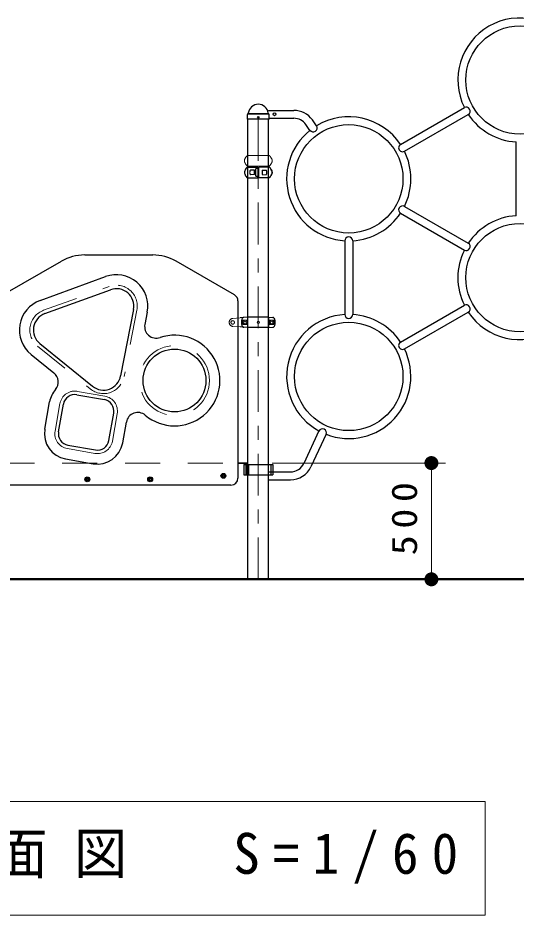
# Model space of a CAD drawing. Units: millimetres on the paper, scale 1:60. Extents: x -385 to 0, y -594 to 267.
# Drawn here: x -284 to -248.4, y -142.3 to -78 of the extents above; entities that cross this region are included whole.
import ezdxf

# ---------------------------------------------------------------- set-up
doc = ezdxf.new("R2010")
doc.units = ezdxf.units.MM
for name, pattern in [('USER1', [4.5, 2.5, -2]), ('USER2', [6, 3, -1, 1, -1]), ('USER3', [8, 3, -1, 1, -1, 1, -1])]:
    doc.linetypes.add(name, pattern=pattern)
doc.layers.add('LY_1', color=7, linetype='Continuous', lineweight=25)
doc.styles.add('ＭＳ ゴシック', font='')
doc.styles.get('ＭＳ ゴシック').set_extended_font_data('MS Gothic')

# ---------------------------------------------------------------- blocks, each defined once
blk = doc.blocks.new('filled_dot')
at = {"color": 0, "linetype": 'Continuous', "lineweight": -2, "const_width": 1.25}
blk.add_lwpolyline([(-0.625, 0, 1), (0.625, 0, 1)], format="xyb", close=True, dxfattribs=at)

msp = doc.modelspace()

# ---------------------------------------------------------------- linework, layer by layer
at = {"layer": 'LY_1'}
for p, q in [((-267.568, -84.842), (-267.55, -84.823)), ((-266.074, -84.842), (-266.093, -84.823)), ((-266.079, -84.596), (-264.272, -84.596)), ((-256.636, -87.038), (-252.059, -84.396)), ((-267.595, -85.22), (-267.589, -84.89)), ((-267.595, -85.22), (-267.587, -85.229)), ((-266.055, -85.229), (-267.587, -85.229)), ((-267.564, -118.212), (-267.564, -85.229)), ((-266.079, -85.162), (-264.272, -85.162)), ((-266.079, -118.212), (-266.079, -85.229)), ((-266.055, -85.229), (-266.047, -85.221)), ((-266.047, -85.221), (-266.054, -84.89)), ((-262.655, -85.704), (-262.948, -85.285)), ((-256.352, -87.529), (-251.776, -84.887)), ((-263.119, -86.029), (-263.412, -85.61)), ((-248.355, -92.146), (-248.355, -86.862)), ((-267.588, -88.671), (-266.88, -88.671)), ((-266.846, -88.704), (-266.846, -89.387)), ((-266.796, -88.704), (-266.796, -89.387)), ((-266.053, -88.671), (-266.763, -88.671)), ((-267.091, -88.889), (-267.375, -88.874)), ((-267.091, -89.203), (-267.375, -89.218)), ((-267.091, -89.203), (-267.091, -88.889)), ((-267, -89.299), (-267, -88.793)), ((-266.864, -88.754), (-266.969, -88.76)), ((-266.864, -89.337), (-266.969, -89.332)), ((-266.552, -88.893), (-266.267, -88.878)), ((-266.552, -88.893), (-266.552, -89.199)), ((-266.552, -89.199), (-266.267, -89.213)), ((-265.876, -88.879), (-265.871, -88.879)), ((-265.876, -89.212), (-265.871, -89.212)), ((-267.59, -89.421), (-266.88, -89.421)), ((-266.055, -89.421), (-266.763, -89.421)), ((-256.352, -91.479), (-251.776, -94.122)), ((-256.636, -91.97), (-252.059, -94.612)), ((-260.623, -93.945), (-260.623, -99.23)), ((-260.057, -93.945), (-260.057, -99.23)), ((-279.261, -94.962), (-274.381, -94.962)), ((-285.113, -97.825), (-280.928, -95.409)), ((-268.53, -97.825), (-272.714, -95.409)), ((-282.456, -98.225), (-277.757, -96.515)), ((-282.114, -99.165), (-277.415, -97.454)), ((-268.28, -98.258), (-268.28, -110.962)), ((-275.761, -98.867), (-276.685, -103.637)), ((-256.636, -101.205), (-252.059, -98.562)), ((-274.779, -99.057), (-274.949, -99.936)), ((-267.588, -99.421), (-268.113, -99.467)), ((-266.055, -99.421), (-267.588, -99.421)), ((-266.055, -99.421), (-265.791, -99.444)), ((-256.352, -101.696), (-251.776, -99.053)), ((-267.588, -100.171), (-268.113, -100.125)), ((-266.055, -100.171), (-267.588, -100.171)), ((-266.055, -100.171), (-265.791, -100.148)), ((-282.474, -101.31), (-278.699, -104.37)), ((-283.103, -102.087), (-281.462, -103.417)), ((-279.821, -104.983), (-277.851, -105.331)), ((-282.118, -107.455), (-281.771, -105.486)), ((-281.134, -107.629), (-280.786, -105.659)), ((-277.523, -108.266), (-277.175, -106.296)), ((-276.538, -108.439), (-276.274, -106.94)), ((-262.473, -107.576), (-263.56, -109.906)), ((-261.96, -107.815), (-263.047, -110.146)), ((-280.458, -108.594), (-278.488, -108.942)), ((-280.631, -109.579), (-278.662, -109.926)), ((-267.564, -109.879), (-268.28, -109.879)), ((-267.564, -109.917), (-268.28, -109.917)), ((-267.851, -109.979), (-265.791, -109.979)), ((-267.851, -109.979), (-267.851, -110.729)), ((-267.722, -109.979), (-267.722, -110.729)), ((-267.673, -109.979), (-267.673, -110.729)), ((-267.517, -109.979), (-267.517, -110.729)), ((-266.079, -110.512), (-264.512, -110.512)), ((-265.93, -109.979), (-265.93, -110.729)), ((-265.791, -109.979), (-265.791, -110.729)), ((-279.138, -111.007), (-279.071, -110.969)), ((-279.138, -111.007), (-279.138, -111.084)), ((-279.138, -111.084), (-279.071, -111.123)), ((-279.071, -110.969), (-279.005, -111.007)), ((-279.071, -111.123), (-279.005, -111.084)), ((-279.005, -111.007), (-279.005, -111.084)), ((-274.638, -111.007), (-274.571, -110.969)), ((-274.638, -111.007), (-274.638, -111.084)), ((-274.638, -111.084), (-274.571, -111.123)), ((-274.571, -110.969), (-274.505, -111.007)), ((-274.571, -111.123), (-274.505, -111.084)), ((-274.505, -111.007), (-274.505, -111.084)), ((-269.388, -110.757), (-269.321, -110.719)), ((-269.388, -110.757), (-269.388, -110.834)), ((-269.388, -110.834), (-269.321, -110.873)), ((-269.321, -110.719), (-269.255, -110.757)), ((-269.321, -110.873), (-269.255, -110.834)), ((-269.255, -110.757), (-269.255, -110.834)), ((-267.851, -110.729), (-265.791, -110.729)), ((-266.079, -111.079), (-264.512, -111.079)), ((-268.78, -111.462), (-284.863, -111.462))]:
    msp.add_line(p, q, dxfattribs=at)
at = {"layer": 'LY_1', "lineweight": 13}
for p, q in [((-266.077, -84.87), (-267.566, -84.87)), ((-266.107, -84.812), (-267.533, -84.812)), ((-267.625, -99.642), (-267.934, -99.642)), ((-267.934, -99.95), (-267.934, -99.642)), ((-266.017, -99.642), (-265.709, -99.642)), ((-265.709, -99.95), (-265.709, -99.642)), ((-267.625, -99.95), (-267.934, -99.95)), ((-266.017, -99.95), (-265.709, -99.95)), ((-265.821, -109.879), (-253.419, -109.879)), ((-254.419, -118.212), (-254.419, -109.879)), ((-250.562, -134.146), (-301.362, -134.146)), ((-250.562, -142.279), (-250.562, -134.146)), ((-301.362, -142.279), (-250.562, -142.279))]:
    msp.add_line(p, q, dxfattribs=at)
at = {"layer": 'LY_1', "linetype": 'USER1', "lineweight": 13}
for p, q in [((-266.08, -84.879), (-267.563, -84.879)), ((-282.199, -98.93), (-277.501, -97.22)), ((-275.515, -98.914), (-276.439, -103.685)), ((-268.113, -99.467), (-268.638, -99.505)), ((-267.571, -99.437), (-267.571, -100.154)), ((-266.071, -99.437), (-266.071, -100.154)), ((-268.113, -100.125), (-268.638, -100.086)), ((-282.631, -101.504), (-278.857, -104.565)), ((-279.778, -104.737), (-277.808, -105.084)), ((-281.38, -107.585), (-281.033, -105.616)), ((-277.276, -108.309), (-276.929, -106.339)), ((-280.501, -108.84), (-278.531, -109.188)), ((-285.363, -109.879), (-268.28, -109.879))]:
    msp.add_line(p, q, dxfattribs=at)
at = {"layer": 'LY_1', "linetype": 'USER2', "lineweight": 13}
msp.add_line((-266.821, -118.212), (-266.821, -84.879), dxfattribs=at)
at = {"layer": 'LY_1', "linetype": 'USER3', "lineweight": 13}
for p, q in [((-267.59, -87.837), (-266.055, -87.837)), ((-267.588, -88.587), (-266.053, -88.587))]:
    msp.add_line(p, q, dxfattribs=at)
at = {"layer": 'LY_1', "lineweight": 50}
msp.add_line((-211.877, -118.212), (-340.047, -118.212), dxfattribs=at)
at = {"layer": 'LY_1'}
for centre, radius in [((-248.071, -82.421), 3.883), ((-265.655, -84.879), 0.1), ((-266.821, -85.095), 0.05), ((-260.34, -89.504), 3.883), ((-248.071, -96.587), 3.883), ((-260.34, -103.671), 3.883), ((-272.821, -103.962), 2.25), ((-279.071, -111.046), 0.175), ((-274.571, -111.046), 0.175), ((-269.321, -110.796), 0.175)]:
    msp.add_circle(centre, radius, dxfattribs=at)
at = {"layer": 'LY_1', "linetype": 'USER1', "lineweight": 13}
for centre, radius in [((-268.655, -99.796), 0.125), ((-272.821, -103.962), 2.5), ((-279.071, -111.046), 0.104), ((-274.571, -111.046), 0.104), ((-269.321, -110.796), 0.104)]:
    msp.add_circle(centre, radius, dxfattribs=at)
at = {"layer": 'LY_1', "lineweight": 13}
for centre, radius in [((-267.78, -99.796), 0.154), ((-265.863, -99.796), 0.154), ((-267.78, -99.796), 0.0833), ((-266.821, -99.796), 0.0833), ((-265.863, -99.796), 0.0833), ((-279.071, -111.046), 0.0917), ((-274.571, -111.046), 0.0917), ((-269.321, -110.796), 0.0917)]:
    msp.add_circle(centre, radius, dxfattribs=at)
at = {"layer": 'LY_1'}
for centre, radius, start, end in [((-248.071, -82.421), 4.45, 33.65051, 206.34948), ((-266.821, -84.879), 0.72, 90, 173.3676), ((-266.821, -84.879), 0.72, 6.6324, 90), ((-267.519, -84.891), 0.07, 135, 178.99605), ((-267.583, -84.79), 0.0467, 315, 353.3676), ((-266.06, -84.79), 0.0467, 186.6324, 225), ((-266.124, -84.891), 0.07, 1.00395, 45), ((-264.272, -86.212), 1.617, 35, 90), ((-251.925, -84.646), 0.283, 300, 120), ((-264.272, -86.212), 1.05, 35, 90), ((-260.34, -89.504), 4.45, 33.65051, 121.34949), ((-248.071, -82.421), 4.45, 213.65052, 266.34949), ((-260.34, -89.504), 4.45, 128.65052, 266.34949), ((-262.892, -85.859), 0.283, 215, 35), ((-256.486, -87.279), 0.283, 120, 300), ((-260.34, -89.504), 4.45, 333.65051, 26.34949), ((-266.744, -89.441), 1.167, 140.22094, 154.44159), ((-267.59, -88.737), 0.0667, 90, 140.22094), ((-266.88, -88.704), 0.0333, 0, 90), ((-266.763, -88.704), 0.0333, 90, 180), ((-266.053, -88.737), 0.0667, 39.77906, 90), ((-266.898, -89.441), 1.167, 25.55841, 39.77906), ((-267.571, -89.046), 0.25, 154.44159, 205.55841), ((-266.744, -88.65), 1.167, 205.55841, 219.77906), ((-267.193, -89.046), 0.25, 154.44159, 205.55841), ((-266.366, -89.441), 1.167, 151.38495, 154.44159), ((-266.366, -88.65), 1.167, 205.55841, 208.61505), ((-267.376, -88.89), 0.0167, 87, 151.38495), ((-267.376, -89.201), 0.0167, 208.61505, 273), ((-266.967, -88.793), 0.0333, 93, 178.91585), ((-266.967, -89.299), 0.0333, 181.08415, 267), ((-266.88, -89.387), 0.0333, 270, 0), ((-266.863, -88.771), 0.0167, 0, 93), ((-266.863, -89.321), 0.0167, 267, 0), ((-266.763, -89.387), 0.0333, 180, 270), ((-266.266, -88.895), 0.0167, 28.61505, 93), ((-266.266, -89.197), 0.0167, 267, 331.38495), ((-267.276, -89.445), 1.167, 25.30055, 28.61505), ((-267.276, -88.646), 1.167, 331.38495, 334.69945), ((-266.43, -89.046), 0.232, 334.69945, 25.30055), ((-266.898, -88.65), 1.167, 320.22094, 334.44159), ((-265.871, -88.896), 0.0167, 36.8699, 90), ((-265.871, -89.196), 0.0167, 270, 323.1301), ((-266.071, -89.046), 0.267, 323.1301, 36.8699), ((-266.071, -89.046), 0.25, 334.44159, 25.55841), ((-267.59, -89.354), 0.0667, 219.77906, 270), ((-266.053, -89.354), 0.0667, 270, 320.22094), ((-256.486, -91.729), 0.283, 60, 240), ((-260.34, -89.504), 4.45, 273.65051, 326.34949), ((-248.071, -96.587), 4.45, 93.65051, 146.34948), ((-260.34, -93.954), 0.283, 0, 180), ((-251.925, -94.362), 0.283, 240, 60), ((-279.261, -98.296), 3.333, 90, 120), ((-274.381, -98.296), 3.333, 60, 90), ((-248.071, -96.587), 4.45, 153.65052, 206.34948), ((-248.071, -96.587), 4.45, 213.65052, 26.34948), ((-276.988, -98.629), 2.25, 349.03624, 110), ((-276.988, -98.629), 1.25, 349.03624, 110), ((-281.686, -100.339), 2.25, 110, 230.96376), ((-268.78, -98.258), 0.5, 0, 60), ((-251.925, -98.812), 0.283, 300, 120), ((-281.686, -100.339), 1.25, 110, 230.96376), ((-267.196, -99.796), 0.833, 163.80375, 196.19625), ((-267.836, -99.61), 0.167, 95, 163.80375), ((-265.806, -99.61), 0.167, 16.19625, 85), ((-266.446, -99.796), 0.833, 343.80375, 16.19625), ((-260.34, -103.671), 4.45, 93.65051, 241.34948), ((-260.34, -99.221), 0.283, 180, 0), ((-260.34, -103.671), 4.45, 33.65051, 86.34949), ((-274.131, -100.095), 0.833, 169.03624, 288.71194), ((-267.836, -99.982), 0.167, 196.19625, 265), ((-265.806, -99.982), 0.167, 275, 343.80375), ((-272.821, -103.962), 3.25, 229.87293, 108.71194), ((-256.486, -101.446), 0.283, 120, 300), ((-260.34, -103.671), 4.45, 248.65052, 26.34948), ((-281.987, -104.065), 0.833, 319.29316, 50.96376), ((-277.912, -103.399), 1.25, 230.96376, 349.03624), ((-279.966, -105.804), 1.833, 139.29316, 170), ((-279.966, -105.804), 0.833, 80, 170), ((-277.996, -106.151), 0.833, 350, 80), ((-275.453, -107.085), 0.833, 49.87293, 170), ((-280.313, -107.774), 1.833, 170, 260), ((-280.313, -107.774), 0.833, 170, 260), ((-262.221, -107.704), 0.283, 335, 155), ((-278.343, -108.121), 1.833, 260, 350), ((-278.343, -108.121), 0.833, 260, 350), ((-264.512, -109.462), 1.05, 270, 335), ((-264.512, -109.462), 1.617, 270, 335), ((-268.78, -110.962), 0.5, 270, 0)]:
    msp.add_arc(centre, radius, start, end, dxfattribs=at)
at = {"layer": 'LY_1', "linetype": 'USER3', "lineweight": 13}
for centre, radius, start, end in [((-266.744, -88.608), 1.167, 140.22094, 154.44159), ((-267.59, -87.904), 0.0667, 90, 140.22094), ((-266.053, -87.904), 0.0667, 39.77906, 90), ((-266.898, -88.608), 1.167, 25.55841, 39.77906), ((-267.571, -88.212), 0.25, 154.44159, 205.55841), ((-266.744, -87.817), 1.167, 205.55841, 219.77906), ((-267.59, -88.521), 0.0667, 219.77906, 270), ((-266.053, -88.521), 0.0667, 270, 320.22094), ((-266.898, -87.817), 1.167, 320.22094, 334.44159), ((-266.071, -88.212), 0.25, 334.44159, 25.55841)]:
    msp.add_arc(centre, radius, start, end, dxfattribs=at)
at = {"layer": 'LY_1', "linetype": 'USER1', "lineweight": 13}
for centre, radius, start, end in [((-276.988, -98.629), 1.5, 349.03624, 110), ((-281.686, -100.339), 1.5, 110, 230.96376), ((-268.613, -99.796), 0.291, 95, 265), ((-267.588, -99.437), 0.0167, 0, 91.98888), ((-267.588, -100.154), 0.0167, 270, 0), ((-277.912, -103.399), 1.5, 230.96376, 349.03624), ((-279.966, -105.804), 1.083, 80, 170), ((-277.996, -106.151), 1.083, 350, 80), ((-280.313, -107.774), 1.083, 170, 260), ((-278.343, -108.121), 1.083, 260, 350)]:
    msp.add_arc(centre, radius, start, end, dxfattribs=at)
at = {"layer": 'LY_1', "lineweight": 13}
for centre, start, end in [((-269.759, -99.796), 355.87048, 4.12952), ((-263.883, -99.796), 175.87048, 184.12952)]:
    msp.add_arc(centre, 2.139, start, end, dxfattribs=at)

# ---------------------------------------------------------------- block references
at = {"layer": 'LY_1', "lineweight": 13, "xscale": 0.4, "yscale": 0.4}
for p, rotation in [((-254.419, -109.879), 270), ((-254.419, -118.212), 90)]:
    msp.add_blockref('filled_dot', p, dxfattribs=dict(at, rotation=rotation))

# ---------------------------------------------------------------- texts
at = {"layer": 'LY_1', "insert": (-255.419, -113.629), "char_height": 1.833, "attachment_point": 8, "rotation": 90, "style": 'ＭＳ ゴシック'}
msp.add_mtext('\\T1.33;\\W1.15;500', dxfattribs=at)
at = {"layer": 'LY_1', "insert": (-299.962, -138.212), "char_height": 2.933, "attachment_point": 4, "style": 'ＭＳ ゴシック'}
msp.add_mtext('\\T1.5;\\W0.95;A視立面図\u3000S=1/60', dxfattribs=at)

doc.saveas('drawing.dxf')
